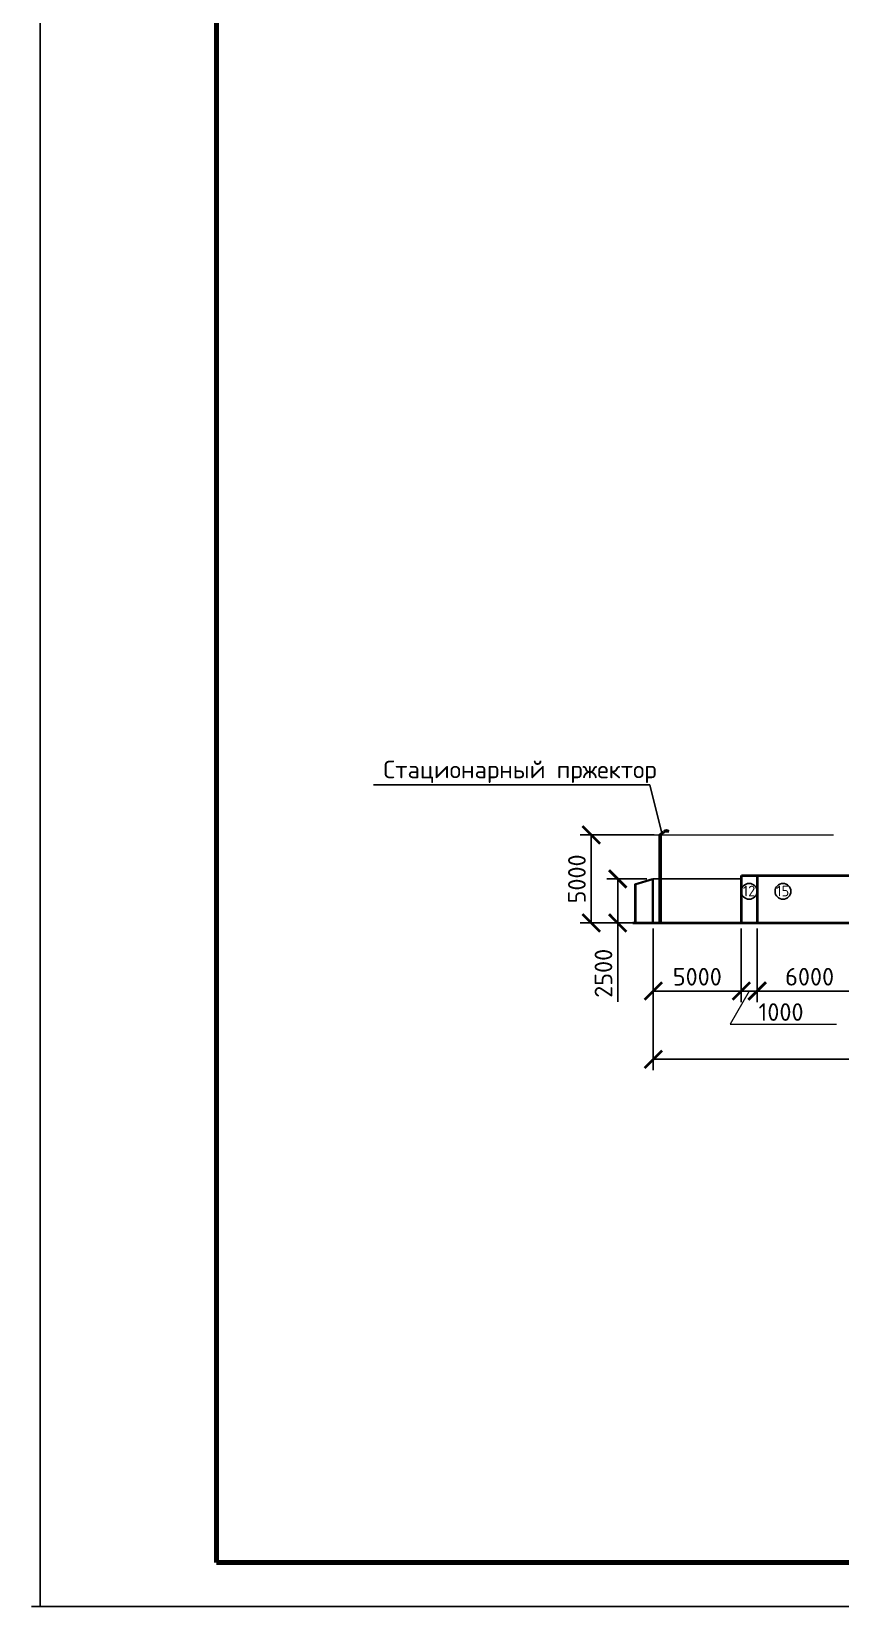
# Model space of a CAD drawing. Header units: millimetres. Extents: x -782 to 10910, y 3841 to 13237.
# Drawn here: x 8626.6 to 8718.5, y 6618.5 to 6797.3 of the extents above; entities that cross this region are included whole.
import ezdxf

# ---------------------------------------------------------------- set-up
doc = ezdxf.new("R2010")
doc.units = ezdxf.units.MM
doc.layers.add('Оbводка', color=1, linetype='Continuous', lineweight=90)
doc.styles.add('2.5', font='isocpeur.ttf', dxfattribs={"height": 2})
doc.styles.add('Isocpeur', font='isocpeur.ttf')
doc.dimstyles.new('М500 стройгенп', dxfattribs={"dimtxt": 2, "dimasz": 2, "dimexe": 1.25, "dimexo": 0.625, "dimtad": 1, "dimlfac": 500, "dimtxsty": '2.5', "dimblk": 'ARCHTICK', "dimcen": 2.5, "dimadec": 0, "dimazin": 0, "dimtfac": 1, "dimtmove": 0, "dimatfit": 3, "dimfxl": 1, "dimarcsym": 0})

# ---------------------------------------------------------------- blocks, each defined once
blk = doc.blocks.new('_ArchTick')
at = {"color": 0, "linetype": 'ByBlock', "const_width": 0.15}
blk.add_lwpolyline([(-0.5, -0.5), (0.5, 0.5)], dxfattribs=at)
blk = doc.blocks.new('*D230')
at = {"color": 0, "lineweight": -2, "transparency": 16777216}
for p, q in [((8696.48, 6701.1), (8691.91, 6701.1)), ((8693.16, 6701.1), (8693.16, 6696.1)), ((8696.48, 6696.1), (8691.91, 6696.1)), ((8693.16, 6696.1), (8693.16, 6687.15))]:
    blk.add_line(p, q, dxfattribs=at)
at = {"layer": 'Defpoints', "color": 0, "lineweight": 25, "transparency": 16777216}
for p in [(8693.16, 6701.1), (8697.1, 6701.1), (8697.1, 6696.1)]:
    blk.add_point(p, dxfattribs=at)
at = {"color": 0, "lineweight": -2, "transparency": 16777216, "xscale": 2, "yscale": 2, "zscale": 2}
for p, rotation in [((8693.16, 6701.1), 90), ((8693.16, 6696.1), 270)]:
    blk.add_blockref('_ArchTick', p, dxfattribs=dict(at, rotation=rotation))
at = {"color": 0, "lineweight": 20, "transparency": 16777216, "insert": (8691.54, 6690.38), "char_height": 2, "attachment_point": 5, "rotation": 90, "style": '2.5'}
blk.add_mtext('2500', dxfattribs=at)
blk = doc.blocks.new('*D231')
at = {"color": 0, "lineweight": -2, "transparency": 16777216}
for p, q in [((8697.3, 6706.1), (8688.9, 6706.1)), ((8690.15, 6706.1), (8690.15, 6696.1)), ((8697.41, 6696.1), (8688.9, 6696.1))]:
    blk.add_line(p, q, dxfattribs=at)
at = {"layer": 'Defpoints', "color": 0, "lineweight": 25, "transparency": 16777216}
for p in [(8697.93, 6706.1), (8690.15, 6696.1), (8698.04, 6696.1)]:
    blk.add_point(p, dxfattribs=at)
at = {"color": 0, "lineweight": -2, "transparency": 16777216, "xscale": 2, "yscale": 2, "zscale": 2}
for p, rotation in [((8690.15, 6706.1), 90), ((8690.15, 6696.1), 270)]:
    blk.add_blockref('_ArchTick', p, dxfattribs=dict(at, rotation=rotation))
at = {"color": 0, "lineweight": 20, "transparency": 16777216, "insert": (8688.52, 6701.1), "char_height": 2, "attachment_point": 5, "rotation": 90, "style": '2.5'}
blk.add_mtext('5000', dxfattribs=at)
blk = doc.blocks.new('*D232')
at = {"color": 0, "lineweight": -2, "transparency": 16777216}
for p, q in [((8697.2, 6695.48), (8697.2, 6687.12)), ((8707.2, 6695.48), (8707.2, 6687.12)), ((8697.2, 6688.37), (8707.2, 6688.37))]:
    blk.add_line(p, q, dxfattribs=at)
at = {"layer": 'Defpoints', "color": 0, "lineweight": 25, "transparency": 16777216}
for p in [(8697.2, 6696.1), (8707.2, 6696.1), (8707.2, 6688.37)]:
    blk.add_point(p, dxfattribs=at)
at = {"color": 0, "lineweight": -2, "transparency": 16777216, "xscale": 2, "yscale": 2, "zscale": 2, "rotation": 180}
blk.add_blockref('_ArchTick', (8697.2, 6688.37), dxfattribs=at)
at = {"color": 0, "lineweight": -2, "transparency": 16777216, "xscale": 2, "yscale": 2, "zscale": 2}
blk.add_blockref('_ArchTick', (8707.2, 6688.37), dxfattribs=at)
at = {"color": 0, "lineweight": 20, "transparency": 16777216, "insert": (8702.2, 6689.99), "char_height": 2, "attachment_point": 5, "style": '2.5'}
blk.add_mtext('5000', dxfattribs=at)
blk = doc.blocks.new('*D233')
at = {"color": 0, "lineweight": -2, "transparency": 16777216}
for p, q in [((8707.2, 6695.48), (8707.2, 6687.12)), ((8709, 6695.48), (8709, 6687.12)), ((8707.2, 6688.37), (8709, 6688.37))]:
    blk.add_line(p, q, dxfattribs=at)
at = {"layer": 'Defpoints', "color": 0, "lineweight": 25, "transparency": 16777216}
for p in [(8707.2, 6696.1), (8709, 6696.1), (8709, 6688.37)]:
    blk.add_point(p, dxfattribs=at)
at = {"color": 0, "lineweight": -2, "transparency": 16777216, "xscale": 2, "yscale": 2, "zscale": 2, "rotation": 180}
blk.add_blockref('_ArchTick', (8707.2, 6688.37), dxfattribs=at)
at = {"color": 0, "lineweight": -2, "transparency": 16777216, "xscale": 2, "yscale": 2, "zscale": 2}
blk.add_blockref('_ArchTick', (8709, 6688.37), dxfattribs=at)
at = {"color": 0, "lineweight": 20, "transparency": 16777216, "insert": (8711.71, 6685.98), "char_height": 2, "attachment_point": 5, "style": '2.5'}
blk.add_mtext('1000', dxfattribs=at)
blk = doc.blocks.new('*D234')
at = {"color": 0, "lineweight": -2, "transparency": 16777216}
for p, q in [((8709, 6695.48), (8709, 6687.12)), ((8720.91, 6695.48), (8720.91, 6687.12)), ((8709, 6688.37), (8720.91, 6688.37))]:
    blk.add_line(p, q, dxfattribs=at)
at = {"layer": 'Defpoints', "color": 0, "lineweight": 25, "transparency": 16777216}
for p in [(8709, 6696.1), (8720.91, 6696.1), (8720.91, 6688.37)]:
    blk.add_point(p, dxfattribs=at)
at = {"color": 0, "lineweight": -2, "transparency": 16777216, "xscale": 2, "yscale": 2, "zscale": 2, "rotation": 180}
blk.add_blockref('_ArchTick', (8709, 6688.37), dxfattribs=at)
at = {"color": 0, "lineweight": -2, "transparency": 16777216, "xscale": 2, "yscale": 2, "zscale": 2}
blk.add_blockref('_ArchTick', (8720.91, 6688.37), dxfattribs=at)
at = {"color": 0, "lineweight": 20, "transparency": 16777216, "insert": (8714.96, 6689.99), "char_height": 2, "attachment_point": 5, "style": '2.5'}
blk.add_mtext('6000', dxfattribs=at)
blk = doc.blocks.new('*D229')
at = {"color": 0, "lineweight": -2, "transparency": 16777216}
for p, q in [((8697.2, 6695.48), (8697.2, 6679.37)), ((8965.72, 6695.48), (8965.72, 6679.37)), ((8697.2, 6680.62), (8965.72, 6680.62))]:
    blk.add_line(p, q, dxfattribs=at)
at = {"layer": 'Defpoints', "color": 0, "lineweight": 25, "transparency": 16777216}
for p in [(8697.2, 6696.1), (8965.72, 6696.1), (8965.72, 6680.62)]:
    blk.add_point(p, dxfattribs=at)
at = {"color": 0, "lineweight": -2, "transparency": 16777216, "xscale": 2, "yscale": 2, "zscale": 2, "rotation": 180}
blk.add_blockref('_ArchTick', (8697.2, 6680.62), dxfattribs=at)
at = {"color": 0, "lineweight": -2, "transparency": 16777216, "xscale": 2, "yscale": 2, "zscale": 2}
blk.add_blockref('_ArchTick', (8965.72, 6680.62), dxfattribs=at)
at = {"color": 0, "lineweight": 20, "transparency": 16777216, "insert": (8830.46, 6682.24), "char_height": 2, "attachment_point": 5, "style": '2.5'}
blk.add_mtext('136000', dxfattribs=at)

msp = doc.modelspace()

# ---------------------------------------------------------------- linework, layer by layer
for p, q in [((8627.561216, 7212.477476), (8627.561216, 6618.477476)), ((8627.561216, 6618.477476), (9467.561216, 6618.477476))]:
    msp.add_line(p, q)
at = {"lineweight": 70}
for p, q in [((8647.561216, 7207.477476), (8647.561216, 6623.477476)), ((8647.561216, 6623.477476), (9462.561216, 6623.477476))]:
    msp.add_line(p, q, dxfattribs=at)
at = {"lineweight": 25}
for p, q in [((8696.79132, 6711.796603), (8665.407461, 6711.796603)), ((8698.179491, 6706.292331), (8696.79132, 6711.796603)), ((8695.10296, 6700.500825), (8697.10296, 6701.100825)), ((8695.10296, 6696.100825), (8695.10296, 6700.500825)), ((8695.20296, 6700.480825), (8697.10296, 6701.050825)), ((8695.20296, 6696.100825), (8695.20296, 6700.530825)), ((8697.10296, 6696.100825), (8697.10296, 6701.100825)), ((8697.20296, 6701.100825), (8697.20296, 6696.100825)), ((8697.20296, 6701.100825), (8707.20296, 6701.100825)), ((9467.561363, 6618.477659), (8626.561363, 6618.477659))]:
    msp.add_line(p, q, dxfattribs=at)
at = {"lineweight": 20}
for p, q in [((8695.819821, 6706.100825), (8717.652734, 6706.100825)), ((8697.928004, 6706.100825), (8717.652734, 6706.100825)), ((8697.965504, 6706.100825), (8698.015504, 6706.100825)), ((8697.10296, 6701.100825), (8697.20296, 6701.100825)), ((8697.10296, 6701.100825), (8697.10296, 6701.050825)), ((8694.881189, 6696.100825), (8721.92296, 6696.100825)), ((8697.10296, 6696.100825), (8695.10296, 6696.100825)), ((8695.10296, 6696.100825), (8695.20296, 6696.100825)), ((8695.20296, 6696.100825), (8696.20296, 6696.100825)), ((8708.101192, 6688.368048), (8705.936129, 6684.618048)), ((8705.936129, 6684.618048), (8718.020767, 6684.618048))]:
    msp.add_line(p, q, dxfattribs=at)
at = {"lineweight": 40}
for p, q in [((8697.928004, 6706.100825), (8698.053004, 6706.100825)), ((8697.928004, 6706.100825), (8698.053004, 6706.100825)), ((8697.936144, 6696.100825), (8697.936144, 6706.100825)), ((8698.036144, 6706.100825), (8698.036144, 6696.100825)), ((8707.20296, 6696.100825), (8707.20296, 6701.500825)), ((8707.20296, 6701.500825), (8709.20296, 6701.500825)), ((8708.999424, 6701.500825), (8708.999424, 6696.100825)), ((8709.20296, 6701.500825), (8720.914208, 6701.500825)), ((8694.881189, 6696.100825), (8968.098183, 6696.100825))]:
    msp.add_line(p, q, dxfattribs=at)
at = {"color": 0, "linetype": 'Continuous', "lineweight": 40}
for p, q in [((8697.928004, 6706.100825), (8698.053004, 6706.100825)), ((8697.947655, 6706.100825), (8698.411327, 6706.483838)), ((8698.021946, 6706.100825), (8698.436944, 6706.445468)), ((8698.411327, 6706.483838), (8698.440642, 6706.448539))]:
    msp.add_line(p, q, dxfattribs=at)
for centre, radius, start, end in [((8698.662905, 6706.251608), 0.342361, 32.43625633, 137.27001606), ((8698.678761, 6705.769897), 0.719204, 67.68405496, 109.33477766)]:
    msp.add_arc(centre, radius, start, end, dxfattribs=at)
at = {"layer": 'Оbводка', "color": 0, "lineweight": -2}
for centre in [(8708.096885, 6699.689313), (8711.929268, 6699.689313)]:
    msp.add_circle(centre, 0.902538, dxfattribs=at)

# ---------------------------------------------------------------- texts
at = {"lineweight": 25, "insert": (8666.539644, 6714.52928), "char_height": 2, "attachment_point": 1, "style": 'Isocpeur'}
msp.add_mtext_dynamic_manual_height_columns('Стационарный пржектор', width=33.70747748, gutter_width=12.5, heights=[0], dxfattribs=at)
at = {"lineweight": 40, "char_height": 1.199998, "width": 15.99997333, "attachment_point": 5, "style": 'Isocpeur'}
for s, insert in [('12', (8708.078268, 6699.725641)), ('15', (8711.910651, 6699.725641))]:
    msp.add_mtext(s, dxfattribs=dict(at, insert=insert))

# ---------------------------------------------------------------- dimensions: what is measured, and where the dimension line sits
at = {"lineweight": 20}
for base, p1, p2, picture, middle in [((8690.147494, 6696.100825), (8697.928004, 6706.100825), (8698.036144, 6696.100825), '*D231', (8690.147494, 6701.100825)), ((8693.161861, 6701.100825), (8697.10296, 6696.100825), (8697.10296, 6701.100825), '*D230', (8693.161861, 6690.375825))]:
    dim = msp.add_linear_dim(base=base, p1=p1, p2=p2, angle=90, dimstyle='М500 стройгенп', dxfattribs=at)
    dim.commit()
    dim.dimension.update_dxf_attribs({"geometry": picture, "text_midpoint": middle, "dimtype": 160})
for base, p1, p2, text, picture, middle in [((8707.20296, 6688.368048), (8697.20296, 6696.100825), (8707.20296, 6696.100825), '5000', '*D232', (8702.20296, 6689.993048)), ((8720.914208, 6688.368048), (8708.999424, 6696.100825), (8720.914208, 6696.100825), '6000', '*D234', (8714.956816, 6689.993048))]:
    dim = msp.add_linear_dim(base=base, p1=p1, p2=p2, text=text, dimstyle='М500 стройгенп', dxfattribs=at)
    dim.commit()
    dim.dimension.update_dxf_attribs({"geometry": picture, "text_midpoint": middle})
dim = msp.add_linear_dim(base=(8965.72296, 6680.616506), p1=(8697.20296, 6696.100825), p2=(8965.72296, 6696.100825), text='136000', dimstyle='М500 стройгенп', dxfattribs=at)
dim.commit()
dim.dimension.update_dxf_attribs({"geometry": '*D229', "text_midpoint": (8830.46296, 6680.616506), "dimtype": 160})
dim = msp.add_linear_dim(base=(8708.999424, 6688.368048), p1=(8707.20296, 6696.100825), p2=(8708.999424, 6696.100825), text='1000', dimstyle='М500 стройгенп', override={"dimtmove": 2}, dxfattribs=at)
dim.commit()
dim.dimension.update_dxf_attribs({"geometry": '*D233', "text_midpoint": (8711.709855, 6685.984098), "dimtype": 160})

doc.saveas('drawing.dxf')
